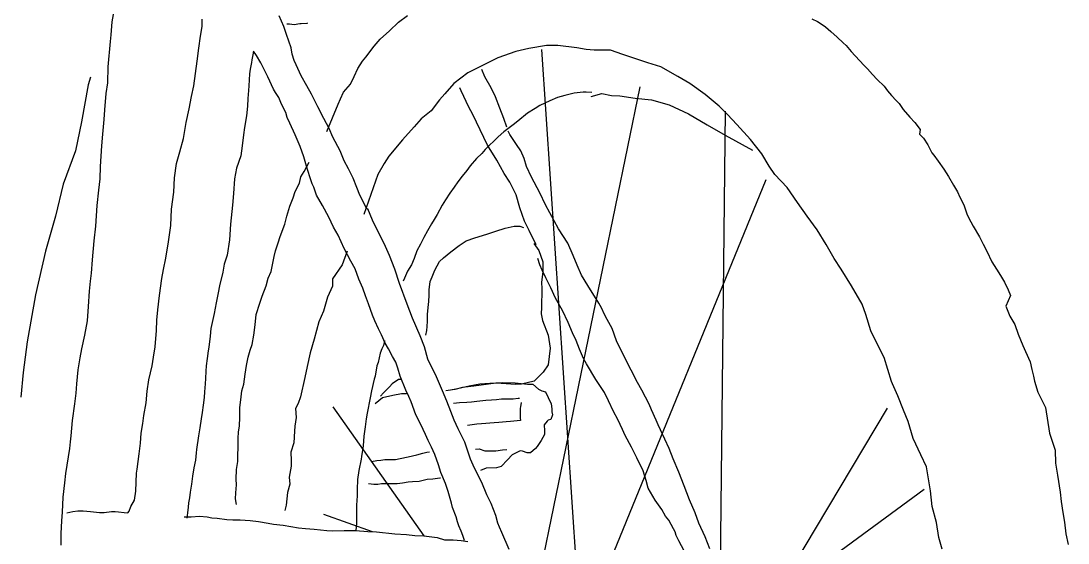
# Model space of a CAD drawing. Header units: millimetres. Extents: x 0 to 35, y -2 to 2.
# Drawn here: x 22.0597 to 22.5241, y 0.3579 to 0.5896 of the extents above; entities that cross this region are included whole.
import ezdxf

# ---------------------------------------------------------------- set-up
doc = ezdxf.new("R2010")
doc.units = ezdxf.units.MM
doc.layers.add('45-Biciklisti', color=7, linetype='Continuous')

# ---------------------------------------------------------------- blocks, each defined once
blk = doc.blocks.new('Cyclist 07 - Perspective view rear')
for p, q in [((0.10015, 0.58914), (0.10134, 0.59571)), ((0.14014, 0.58705), (0.14014, 0.59034)), ((0.17626, 0.58705), (0.17417, 0.59183)), ((0.22716, 0.58899), (0.23119, 0.59198)), ((0.41043, 0.59048), (0.41297, 0.58929)), ((0.0997, 0.58347), (0.10015, 0.58914)), ((0.1394, 0.58287), (0.14014, 0.58705)), ((0.17746, 0.58362), (0.17626, 0.58705)), ((0.1788, 0.5881), (0.17761, 0.5881)), ((0.18089, 0.5878), (0.1788, 0.5881)), ((0.18343, 0.58825), (0.18089, 0.5878)), ((0.18402, 0.58825), (0.18343, 0.58825)), ((0.18656, 0.5884), (0.18402, 0.58825)), ((0.18686, 0.58854), (0.18656, 0.5884)), ((0.2191, 0.58153), (0.22313, 0.58526)), ((0.22313, 0.58526), (0.22716, 0.58899)), ((0.41297, 0.58929), (0.41461, 0.58825)), ((0.41461, 0.58825), (0.41655, 0.5869)), ((0.41655, 0.5869), (0.41894, 0.58496)), ((0.0994, 0.58049), (0.0997, 0.58347)), ((0.13865, 0.5775), (0.1394, 0.58287)), ((0.17955, 0.57765), (0.17746, 0.58362)), ((0.21641, 0.5784), (0.2191, 0.58153)), ((0.41894, 0.58496), (0.42178, 0.58243)), ((0.42178, 0.58243), (0.42446, 0.57989)), ((0.09835, 0.56929), (0.0994, 0.58049)), ((0.13791, 0.57168), (0.13865, 0.5775)), ((0.16283, 0.57616), (0.16253, 0.57452)), ((0.16417, 0.57422), (0.16283, 0.57616)), ((0.17999, 0.57481), (0.17955, 0.57765)), ((0.21268, 0.57347), (0.21641, 0.5784)), ((0.27924, 0.57601), (0.27118, 0.57317)), ((0.28491, 0.57735), (0.27924, 0.57601)), ((0.29282, 0.57869), (0.28491, 0.57735)), ((0.30747, 0.32823), (0.29075, 0.57686)), ((0.2979, 0.57869), (0.29282, 0.57869)), ((0.30626, 0.57765), (0.2979, 0.57869)), ((0.31044, 0.5769), (0.30626, 0.57765)), ((0.31402, 0.5766), (0.31044, 0.5769)), ((0.32118, 0.5766), (0.31402, 0.5766)), ((0.3267, 0.57466), (0.32118, 0.5766)), ((0.42446, 0.57989), (0.4258, 0.57869)), ((0.4258, 0.57869), (0.42789, 0.57601)), ((0.42789, 0.57601), (0.43163, 0.57198)), ((0.13716, 0.56631), (0.13791, 0.57168)), ((0.16208, 0.57228), (0.16193, 0.57108)), ((0.16253, 0.57452), (0.16208, 0.57228)), ((0.16611, 0.57093), (0.16417, 0.57422)), ((0.18089, 0.57198), (0.17999, 0.57481)), ((0.18178, 0.57004), (0.18089, 0.57198)), ((0.2091, 0.56855), (0.21119, 0.57168)), ((0.21119, 0.57168), (0.21268, 0.57347)), ((0.27118, 0.57317), (0.26417, 0.56959)), ((0.33775, 0.57093), (0.3267, 0.57466)), ((0.43163, 0.57198), (0.43371, 0.56974)), ((0.09821, 0.56213), (0.09835, 0.56929)), ((0.16134, 0.56825), (0.16104, 0.56616)), ((0.16193, 0.57108), (0.16134, 0.56825)), ((0.16746, 0.5684), (0.16611, 0.57093)), ((0.16925, 0.56481), (0.16746, 0.5684)), ((0.18402, 0.56526), (0.18178, 0.57004)), ((0.20745, 0.56496), (0.2091, 0.56855)), ((0.26417, 0.56959), (0.2579, 0.56661)), ((0.26551, 0.56481), (0.26417, 0.5681)), ((0.34357, 0.56929), (0.33775, 0.57093)), ((0.35103, 0.56496), (0.34357, 0.56929)), ((0.43371, 0.56974), (0.43521, 0.5684)), ((0.43521, 0.5684), (0.43745, 0.56586)), ((0.09059, 0.56467), (0.08955, 0.56123)), ((0.09746, 0.55735), (0.09821, 0.56213)), ((0.13641, 0.56078), (0.13716, 0.56631)), ((0.16104, 0.56616), (0.16074, 0.56078)), ((0.17178, 0.55929), (0.16925, 0.56481)), ((0.18656, 0.56078), (0.18402, 0.56526)), ((0.20581, 0.56153), (0.20745, 0.56496)), ((0.2579, 0.56661), (0.25178, 0.56183)), ((0.2682, 0.55989), (0.26551, 0.56481)), ((0.3564, 0.56183), (0.35103, 0.56496)), ((0.43745, 0.56586), (0.43954, 0.56362)), ((0.43954, 0.56362), (0.44252, 0.56064)), ((0.08955, 0.56123), (0.08656, 0.54482)), ((0.09686, 0.55019), (0.09746, 0.55735)), ((0.13537, 0.55601), (0.13641, 0.56078)), ((0.16059, 0.5587), (0.16029, 0.55511)), ((0.16074, 0.56078), (0.16059, 0.5587)), ((0.17268, 0.5578), (0.17178, 0.55929)), ((0.17402, 0.55556), (0.17268, 0.5578)), ((0.18865, 0.55705), (0.18656, 0.56078)), ((0.20148, 0.55496), (0.20283, 0.55795)), ((0.20283, 0.55795), (0.20581, 0.56153)), ((0.25178, 0.56183), (0.24775, 0.5572)), ((0.25492, 0.55855), (0.25432, 0.55989)), ((0.25835, 0.55138), (0.25492, 0.55855)), ((0.27014, 0.55586), (0.2682, 0.55989)), ((0.2891, 0.34025), (0.33438, 0.56041)), ((0.30506, 0.5575), (0.30088, 0.55646)), ((0.30909, 0.55795), (0.30506, 0.5575)), ((0.31044, 0.55795), (0.30909, 0.55795)), ((0.31297, 0.5578), (0.31044, 0.55795)), ((0.31267, 0.55601), (0.3173, 0.55735)), ((0.3173, 0.55735), (0.32163, 0.55646)), ((0.36312, 0.5569), (0.3564, 0.56183)), ((0.44252, 0.56064), (0.44401, 0.55855)), ((0.44401, 0.55855), (0.4458, 0.55646)), ((0.13432, 0.55064), (0.13537, 0.55601)), ((0.16029, 0.55511), (0.16014, 0.55183)), ((0.17492, 0.55332), (0.17402, 0.55556)), ((0.17596, 0.55123), (0.17492, 0.55332)), ((0.19134, 0.55153), (0.18865, 0.55705)), ((0.20044, 0.55258), (0.20148, 0.55496)), ((0.24536, 0.55452), (0.24163, 0.54974)), ((0.24775, 0.5572), (0.24536, 0.55452)), ((0.27208, 0.55093), (0.27014, 0.55586)), ((0.29432, 0.55407), (0.28984, 0.55213)), ((0.29775, 0.55556), (0.29432, 0.55407)), ((0.30088, 0.55646), (0.29775, 0.55556)), ((0.32163, 0.55646), (0.32536, 0.55631)), ((0.32536, 0.55631), (0.33208, 0.55526)), ((0.33208, 0.55526), (0.33939, 0.55452)), ((0.33939, 0.55452), (0.34715, 0.55243)), ((0.36939, 0.55183), (0.36312, 0.5569)), ((0.4458, 0.55646), (0.44789, 0.55422)), ((0.44789, 0.55422), (0.44924, 0.55302)), ((0.44924, 0.55302), (0.45103, 0.55034)), ((0.09656, 0.54586), (0.09686, 0.55019)), ((0.13298, 0.54452), (0.13432, 0.55064)), ((0.16014, 0.55183), (0.1597, 0.5475)), ((0.17716, 0.54899), (0.17596, 0.55123)), ((0.17775, 0.54676), (0.17716, 0.54899)), ((0.19402, 0.54631), (0.19134, 0.55153)), ((0.19544, 0.54052), (0.20044, 0.55258)), ((0.24163, 0.54974), (0.23716, 0.54616)), ((0.26014, 0.5481), (0.25835, 0.55138)), ((0.26671, 0.53452), (0.26014, 0.5481)), ((0.27387, 0.54631), (0.27208, 0.55093)), ((0.28432, 0.5487), (0.28014, 0.54511)), ((0.28775, 0.55078), (0.28432, 0.5487)), ((0.28984, 0.55213), (0.28775, 0.55078)), ((0.34715, 0.55243), (0.35581, 0.5484)), ((0.35581, 0.5484), (0.36402, 0.54347)), ((0.37312, 0.5481), (0.36939, 0.55183)), ((0.36975, 0.32112), (0.37218, 0.54954)), ((0.3773, 0.54362), (0.37312, 0.5481)), ((0.45103, 0.55034), (0.45401, 0.5469)), ((0.08656, 0.54482), (0.08388, 0.53198)), ((0.09597, 0.53929), (0.09656, 0.54586)), ((0.13179, 0.53735), (0.13298, 0.54452)), ((0.1597, 0.5475), (0.1588, 0.54228)), ((0.17895, 0.54422), (0.17775, 0.54676)), ((0.18134, 0.53899), (0.17895, 0.54422)), ((0.19641, 0.54183), (0.19402, 0.54631)), ((0.23716, 0.54616), (0.23417, 0.54258)), ((0.27521, 0.54243), (0.27387, 0.54631)), ((0.27805, 0.54347), (0.27387, 0.54034)), ((0.28014, 0.54511), (0.27805, 0.54347)), ((0.36402, 0.54347), (0.37208, 0.53885)), ((0.38327, 0.5369), (0.3773, 0.54362)), ((0.45401, 0.5469), (0.45625, 0.54452)), ((0.45625, 0.54452), (0.45849, 0.54138)), ((0.09552, 0.53422), (0.09597, 0.53929)), ((0.15835, 0.53899), (0.15776, 0.53422)), ((0.1588, 0.54228), (0.15835, 0.53899)), ((0.18358, 0.53392), (0.18134, 0.53899)), ((0.19805, 0.53795), (0.19641, 0.54183)), ((0.23417, 0.54258), (0.22895, 0.53676)), ((0.27387, 0.54034), (0.27133, 0.5381)), ((0.27656, 0.53914), (0.27581, 0.54064)), ((0.27954, 0.53482), (0.27656, 0.53914)), ((0.37208, 0.53885), (0.38416, 0.53228)), ((0.45849, 0.54138), (0.45819, 0.53929)), ((0.45819, 0.53929), (0.45998, 0.5375)), ((0.09492, 0.52496), (0.09552, 0.53422)), ((0.13014, 0.53153), (0.13179, 0.53735)), ((0.15776, 0.53422), (0.15716, 0.52974)), ((0.20134, 0.53198), (0.19805, 0.53795)), ((0.22895, 0.53676), (0.22283, 0.52959)), ((0.27133, 0.5381), (0.26566, 0.53258)), ((0.27074, 0.5278), (0.26671, 0.53452)), ((0.28148, 0.53198), (0.27954, 0.53482)), ((0.38834, 0.53064), (0.38327, 0.5369)), ((0.45998, 0.5375), (0.46192, 0.53467)), ((0.46192, 0.53467), (0.46371, 0.53108)), ((0.08388, 0.53198), (0.0785, 0.5172)), ((0.12865, 0.52631), (0.13014, 0.53153)), ((0.15716, 0.52974), (0.15537, 0.52422)), ((0.18522, 0.52929), (0.18358, 0.53392)), ((0.20313, 0.5275), (0.20134, 0.53198)), ((0.22283, 0.52959), (0.22074, 0.52631)), ((0.26417, 0.53079), (0.26178, 0.52855)), ((0.26566, 0.53258), (0.26417, 0.53079)), ((0.28297, 0.52855), (0.28148, 0.53198)), ((0.39163, 0.52511), (0.38834, 0.53064)), ((0.46371, 0.53108), (0.46461, 0.53004)), ((0.46461, 0.53004), (0.46655, 0.52735)), ((0.09477, 0.51959), (0.09492, 0.52496)), ((0.12776, 0.51989), (0.12865, 0.52631)), ((0.18641, 0.52511), (0.18522, 0.52929)), ((0.18537, 0.52273), (0.18759, 0.52693)), ((0.1879, 0.52034), (0.18641, 0.52511)), ((0.20492, 0.52392), (0.20313, 0.5275)), ((0.22074, 0.52631), (0.21805, 0.52138)), ((0.25895, 0.52526), (0.25745, 0.52317)), ((0.26178, 0.52855), (0.25895, 0.52526)), ((0.27402, 0.52183), (0.27074, 0.5278)), ((0.28387, 0.52496), (0.28297, 0.52855)), ((0.28611, 0.52019), (0.28387, 0.52496)), ((0.39416, 0.52138), (0.39163, 0.52511)), ((0.46655, 0.52735), (0.46909, 0.52377)), ((0.15537, 0.52422), (0.15447, 0.51959)), ((0.18328, 0.51765), (0.18387, 0.52034)), ((0.18387, 0.52034), (0.18537, 0.52273)), ((0.1888, 0.51735), (0.1879, 0.52034)), ((0.20701, 0.51974), (0.20492, 0.52392)), ((0.21805, 0.52138), (0.21175, 0.50375)), ((0.25536, 0.52064), (0.25342, 0.51825)), ((0.25745, 0.52317), (0.25536, 0.52064)), ((0.27656, 0.5181), (0.27402, 0.52183)), ((0.28984, 0.51332), (0.28611, 0.52019)), ((0.39954, 0.51571), (0.39416, 0.52138)), ((0.46909, 0.52377), (0.47118, 0.52049)), ((0.47118, 0.52049), (0.47341, 0.51676)), ((0.0785, 0.5172), (0.07507, 0.50288)), ((0.09418, 0.51452), (0.09477, 0.51959)), ((0.12746, 0.51362), (0.12776, 0.51989)), ((0.15447, 0.51959), (0.15402, 0.51303)), ((0.18134, 0.51392), (0.18328, 0.51765)), ((0.18955, 0.51586), (0.1888, 0.51735)), ((0.19074, 0.51228), (0.18955, 0.51586)), ((0.18955, 0.51586), (0.18955, 0.51586)), ((0.20865, 0.51571), (0.20701, 0.51974)), ((0.20999, 0.51228), (0.20865, 0.51571)), ((0.25193, 0.51586), (0.24999, 0.51317)), ((0.25342, 0.51825), (0.25193, 0.51586)), ((0.27939, 0.51243), (0.27656, 0.5181)), ((0.31067, 0.32434), (0.39025, 0.51926)), ((0.40416, 0.509), (0.39954, 0.51571)), ((0.47341, 0.51676), (0.47506, 0.51377)), ((0.09358, 0.50765), (0.09418, 0.51452)), ((0.12641, 0.50601), (0.12746, 0.51362)), ((0.15402, 0.51303), (0.15358, 0.5078)), ((0.17895, 0.50735), (0.18044, 0.51108)), ((0.18044, 0.51108), (0.18134, 0.51392)), ((0.19343, 0.50765), (0.19074, 0.51228)), ((0.21163, 0.50914), (0.20999, 0.51228)), ((0.24999, 0.51317), (0.24805, 0.51019)), ((0.28103, 0.50661), (0.27939, 0.51243)), ((0.29238, 0.50795), (0.28984, 0.51332)), ((0.47506, 0.51377), (0.4761, 0.51138)), ((0.4761, 0.51138), (0.47789, 0.50795)), ((0.09298, 0.49855), (0.09358, 0.50765)), ((0.15358, 0.5078), (0.15268, 0.49944)), ((0.17761, 0.50288), (0.17895, 0.50735)), ((0.19626, 0.50258), (0.19343, 0.50765)), ((0.21313, 0.50601), (0.21163, 0.50914)), ((0.24656, 0.5078), (0.24432, 0.50362)), ((0.24805, 0.51019), (0.24656, 0.5078)), ((0.28312, 0.50079), (0.28103, 0.50661)), ((0.29432, 0.50437), (0.29238, 0.50795)), ((0.40849, 0.50288), (0.40416, 0.509)), ((0.47789, 0.50795), (0.47938, 0.50347)), ((0.07507, 0.50288), (0.07059, 0.48735)), ((0.12611, 0.49885), (0.12641, 0.50601)), ((0.17671, 0.49944), (0.17761, 0.50288)), ((0.19835, 0.4981), (0.19626, 0.50258)), ((0.21357, 0.50616), (0.21313, 0.50601)), ((0.21566, 0.50123), (0.21357, 0.50616)), ((0.24432, 0.50362), (0.24298, 0.50153)), ((0.2982, 0.49735), (0.29432, 0.50437)), ((0.41282, 0.49691), (0.40849, 0.50288)), ((0.47938, 0.50347), (0.48103, 0.50049)), ((0.09224, 0.49198), (0.09298, 0.49855)), ((0.12522, 0.49153), (0.12611, 0.49885)), ((0.15268, 0.49944), (0.15223, 0.49243)), ((0.17462, 0.49392), (0.17671, 0.49944)), ((0.20044, 0.49452), (0.19835, 0.4981)), ((0.21805, 0.49631), (0.21566, 0.50123)), ((0.24178, 0.49959), (0.23999, 0.49646)), ((0.24298, 0.50153), (0.24178, 0.49959)), ((0.27029, 0.49631), (0.27447, 0.49765)), ((0.27447, 0.49765), (0.2785, 0.49855)), ((0.2785, 0.49855), (0.28103, 0.49855)), ((0.28103, 0.49855), (0.28268, 0.49795)), ((0.28506, 0.49661), (0.28312, 0.50079)), ((0.30223, 0.49094), (0.2982, 0.49735)), ((0.48103, 0.50049), (0.48207, 0.49855)), ((0.48207, 0.49855), (0.48491, 0.49377)), ((0.15223, 0.49243), (0.15119, 0.48571)), ((0.17372, 0.49109), (0.17462, 0.49392)), ((0.20313, 0.48855), (0.20044, 0.49452)), ((0.22074, 0.49079), (0.21805, 0.49631)), ((0.23835, 0.49347), (0.23686, 0.49049)), ((0.23999, 0.49646), (0.23835, 0.49347)), ((0.25715, 0.49198), (0.26103, 0.49332)), ((0.26103, 0.49332), (0.26641, 0.49497)), ((0.26641, 0.49497), (0.27029, 0.49631)), ((0.2882, 0.49019), (0.28506, 0.49661)), ((0.41685, 0.49034), (0.41282, 0.49691)), ((0.48491, 0.49377), (0.48655, 0.49049)), ((0.09149, 0.48362), (0.09224, 0.49198)), ((0.12403, 0.48437), (0.12522, 0.49153)), ((0.17268, 0.4875), (0.17372, 0.49109)), ((0.20596, 0.48303), (0.20313, 0.48855)), ((0.22313, 0.48556), (0.22074, 0.49079)), ((0.23686, 0.49049), (0.23536, 0.4875)), ((0.25044, 0.48706), (0.25402, 0.48989)), ((0.25402, 0.48989), (0.25715, 0.49198)), ((0.28715, 0.49079), (0.28939, 0.48765)), ((0.30462, 0.48556), (0.30223, 0.49094)), ((0.42043, 0.48422), (0.41685, 0.49034)), ((0.48655, 0.49049), (0.48819, 0.48735)), ((0.07059, 0.48735), (0.06612, 0.4681)), ((0.09104, 0.47765), (0.09149, 0.48362)), ((0.12298, 0.4793), (0.12403, 0.48437)), ((0.15119, 0.48571), (0.14985, 0.48168)), ((0.17134, 0.48138), (0.17208, 0.48512)), ((0.17208, 0.48512), (0.17268, 0.4875)), ((0.20436, 0.48745), (0.20223, 0.48138)), ((0.22551, 0.47944), (0.22313, 0.48556)), ((0.23417, 0.48422), (0.23298, 0.48138)), ((0.23536, 0.4875), (0.23417, 0.48422)), ((0.24536, 0.48288), (0.24715, 0.48452)), ((0.24715, 0.48452), (0.25044, 0.48706)), ((0.28984, 0.48138), (0.28894, 0.48422)), ((0.28939, 0.48765), (0.29118, 0.48273)), ((0.30641, 0.48124), (0.30462, 0.48556)), ((0.42357, 0.47944), (0.42043, 0.48422)), ((0.48819, 0.48735), (0.49028, 0.48273)), ((0.12223, 0.47527), (0.12298, 0.4793)), ((0.14985, 0.48168), (0.14925, 0.4781)), ((0.1694, 0.47541), (0.17074, 0.4784)), ((0.17074, 0.4784), (0.17134, 0.48138)), ((0.20223, 0.48138), (0.1979, 0.47512)), ((0.2079, 0.47959), (0.20596, 0.48303)), ((0.20954, 0.47497), (0.2079, 0.47959)), ((0.2276, 0.47303), (0.22551, 0.47944)), ((0.23119, 0.47855), (0.22984, 0.47541)), ((0.23298, 0.48138), (0.23119, 0.47855)), ((0.24208, 0.47601), (0.24327, 0.479)), ((0.24327, 0.479), (0.24536, 0.48288)), ((0.29088, 0.479), (0.28984, 0.48138)), ((0.29253, 0.47556), (0.29088, 0.479)), ((0.29118, 0.48273), (0.29118, 0.47825)), ((0.30835, 0.47676), (0.30641, 0.48124)), ((0.42804, 0.47198), (0.42357, 0.47944)), ((0.49028, 0.48273), (0.49237, 0.47944)), ((0.49237, 0.47944), (0.49416, 0.47661)), ((0.09015, 0.46974), (0.09059, 0.47407)), ((0.09059, 0.47407), (0.09104, 0.47765)), ((0.12119, 0.4678), (0.12223, 0.47527)), ((0.14925, 0.4781), (0.14776, 0.47198)), ((0.1685, 0.47198), (0.1694, 0.47541)), ((0.1979, 0.47512), (0.1979, 0.47183)), ((0.21134, 0.47094), (0.20954, 0.47497)), ((0.22984, 0.47541), (0.22925, 0.47407)), ((0.24074, 0.47019), (0.24118, 0.47392)), ((0.24118, 0.47392), (0.24208, 0.47601)), ((0.29118, 0.47825), (0.29059, 0.47362)), ((0.29476, 0.47109), (0.29253, 0.47556)), ((0.31118, 0.47213), (0.30835, 0.47676)), ((0.49416, 0.47661), (0.49595, 0.47362)), ((0.0897, 0.46288), (0.09015, 0.46974)), ((0.14776, 0.47198), (0.14716, 0.469)), ((0.16671, 0.4675), (0.1685, 0.47198)), ((0.1979, 0.47183), (0.19566, 0.46706)), ((0.21253, 0.46765), (0.21134, 0.47094)), ((0.23104, 0.46392), (0.2276, 0.47303)), ((0.24074, 0.46795), (0.24074, 0.47019)), ((0.29059, 0.47362), (0.29074, 0.47064)), ((0.29074, 0.47064), (0.29059, 0.46243)), ((0.29685, 0.46661), (0.29476, 0.47109)), ((0.31596, 0.46437), (0.31118, 0.47213)), ((0.43282, 0.46392), (0.42804, 0.47198)), ((0.49595, 0.47362), (0.49759, 0.47019)), ((0.49759, 0.47019), (0.49864, 0.4678)), ((0.06612, 0.4681), (0.06239, 0.44721)), ((0.12044, 0.46139), (0.12119, 0.4678)), ((0.14626, 0.46452), (0.14537, 0.45974)), ((0.14716, 0.469), (0.14626, 0.46452)), ((0.16567, 0.46437), (0.16671, 0.4675)), ((0.19566, 0.46706), (0.19387, 0.46079)), ((0.21387, 0.46407), (0.21253, 0.46765)), ((0.24029, 0.46243), (0.24059, 0.46512)), ((0.24059, 0.46512), (0.24074, 0.46795)), ((0.29984, 0.46109), (0.29685, 0.46661)), ((0.49864, 0.4678), (0.49654, 0.46303)), ((0.08925, 0.45646), (0.0897, 0.46288)), ((0.12, 0.45676), (0.12044, 0.46139)), ((0.16402, 0.4593), (0.16567, 0.46437)), ((0.19387, 0.46079), (0.19178, 0.45601)), ((0.21566, 0.459), (0.21387, 0.46407)), ((0.23342, 0.45765), (0.23104, 0.46392)), ((0.23999, 0.4593), (0.24029, 0.46243)), ((0.29059, 0.46243), (0.29044, 0.45959)), ((0.30238, 0.45571), (0.29984, 0.46109)), ((0.31715, 0.46228), (0.31596, 0.46437)), ((0.3185, 0.4593), (0.31715, 0.46228)), ((0.43446, 0.4593), (0.43282, 0.46392)), ((0.49654, 0.46303), (0.49833, 0.45855)), ((0.08806, 0.45019), (0.08925, 0.45646)), ((0.11985, 0.45228), (0.12, 0.45676)), ((0.14537, 0.45974), (0.14388, 0.45303)), ((0.16358, 0.45467), (0.16402, 0.4593)), ((0.19178, 0.45601), (0.18969, 0.4484)), ((0.21671, 0.45646), (0.21566, 0.459)), ((0.21835, 0.45288), (0.21671, 0.45646)), ((0.23671, 0.44989), (0.23342, 0.45765)), ((0.23984, 0.45392), (0.23999, 0.45631)), ((0.23999, 0.45631), (0.23999, 0.4593)), ((0.29044, 0.45959), (0.29103, 0.45661)), ((0.29103, 0.45661), (0.29357, 0.45019)), ((0.30432, 0.45124), (0.30238, 0.45571)), ((0.31969, 0.45706), (0.3185, 0.4593)), ((0.32193, 0.45303), (0.31969, 0.45706)), ((0.4367, 0.45213), (0.43446, 0.4593)), ((0.49833, 0.45855), (0.50057, 0.45482)), ((0.11925, 0.44497), (0.11985, 0.45228)), ((0.14388, 0.45303), (0.14358, 0.44974)), ((0.16298, 0.45019), (0.16358, 0.45467)), ((0.21969, 0.45034), (0.21835, 0.45288)), ((0.23924, 0.45019), (0.23969, 0.45228)), ((0.23969, 0.45228), (0.23984, 0.45392)), ((0.30596, 0.4478), (0.30432, 0.45124)), ((0.32387, 0.44765), (0.32193, 0.45303)), ((0.44118, 0.44273), (0.4367, 0.45213)), ((0.50057, 0.45482), (0.50206, 0.45064)), ((0.50206, 0.45064), (0.50415, 0.44557)), ((0.06239, 0.44721), (0.06074, 0.43363)), ((0.08671, 0.44407), (0.08806, 0.45019)), ((0.14358, 0.44974), (0.14298, 0.44482)), ((0.16134, 0.44348), (0.16223, 0.44601)), ((0.16223, 0.44601), (0.16298, 0.45019)), ((0.18969, 0.4484), (0.18805, 0.44228)), ((0.22119, 0.44661), (0.21969, 0.45034)), ((0.22089, 0.44751), (0.22044, 0.44557)), ((0.22089, 0.4478), (0.22089, 0.44751)), ((0.22268, 0.44407), (0.22119, 0.44661)), ((0.23865, 0.44497), (0.23671, 0.44989)), ((0.29357, 0.45019), (0.29447, 0.44437)), ((0.30745, 0.44392), (0.30596, 0.4478)), ((0.3276, 0.44004), (0.32387, 0.44765)), ((0.08597, 0.44004), (0.08671, 0.44407)), ((0.1185, 0.44034), (0.11925, 0.44497)), ((0.14268, 0.44318), (0.14223, 0.43974)), ((0.14298, 0.44482), (0.14268, 0.44318)), ((0.16044, 0.44034), (0.16134, 0.44348)), ((0.18805, 0.44228), (0.18671, 0.43631)), ((0.2191, 0.44213), (0.2182, 0.43795)), ((0.21984, 0.44407), (0.2191, 0.44213)), ((0.22044, 0.44557), (0.21984, 0.44407)), ((0.22447, 0.44064), (0.22268, 0.44407)), ((0.24014, 0.43945), (0.23865, 0.44497)), ((0.29447, 0.44437), (0.29357, 0.43691)), ((0.30924, 0.43974), (0.30745, 0.44392)), ((0.44252, 0.44019), (0.44118, 0.44273)), ((0.50415, 0.44557), (0.50534, 0.44288)), ((0.50534, 0.44288), (0.50728, 0.43825)), ((0.08507, 0.43482), (0.08597, 0.44004)), ((0.11791, 0.43646), (0.1185, 0.44034)), ((0.14223, 0.43974), (0.14179, 0.43646)), ((0.1591, 0.43288), (0.1597, 0.43661)), ((0.1597, 0.43661), (0.16044, 0.44034)), ((0.2182, 0.43795), (0.2176, 0.43646)), ((0.22596, 0.4381), (0.22447, 0.44064)), ((0.22686, 0.43557), (0.22596, 0.4381)), ((0.24402, 0.43168), (0.24014, 0.43945)), ((0.29357, 0.43691), (0.29133, 0.43377)), ((0.31059, 0.43736), (0.30924, 0.43974)), ((0.31476, 0.43049), (0.31059, 0.43736)), ((0.33312, 0.42915), (0.3276, 0.44004)), ((0.4458, 0.4296), (0.44252, 0.44019)), ((0.50728, 0.43825), (0.50803, 0.43497)), ((0.06074, 0.43363), (0.0597, 0.42258)), ((0.08447, 0.42855), (0.08507, 0.43482)), ((0.11641, 0.43034), (0.11791, 0.43646)), ((0.14164, 0.43422), (0.14149, 0.43094)), ((0.14179, 0.43646), (0.14164, 0.43422)), ((0.1585, 0.4284), (0.1591, 0.43288)), ((0.18671, 0.43631), (0.18566, 0.43139)), ((0.21686, 0.43198), (0.21641, 0.43064)), ((0.2176, 0.43646), (0.21686, 0.43198)), ((0.2279, 0.43198), (0.22686, 0.43557)), ((0.23044, 0.42572), (0.2279, 0.43198)), ((0.29029, 0.43273), (0.2873, 0.42974)), ((0.29133, 0.43377), (0.29029, 0.43273)), ((0.50803, 0.43497), (0.50878, 0.43198)), ((0.50878, 0.43198), (0.50922, 0.42974)), ((0.08418, 0.42437), (0.08447, 0.42855)), ((0.11567, 0.42527), (0.11641, 0.43034)), ((0.14134, 0.42855), (0.14119, 0.42497)), ((0.14149, 0.43094), (0.14134, 0.42855)), ((0.15761, 0.42542), (0.1585, 0.4284)), ((0.18566, 0.43139), (0.18372, 0.42273)), ((0.21641, 0.43064), (0.21522, 0.42542)), ((0.22432, 0.42855), (0.22313, 0.42721)), ((0.22716, 0.43049), (0.22432, 0.42855)), ((0.22865, 0.43049), (0.22716, 0.43049)), ((0.24671, 0.42542), (0.24402, 0.43168)), ((0.25327, 0.42646), (0.2585, 0.42766)), ((0.26059, 0.42751), (0.25551, 0.42691)), ((0.2585, 0.42766), (0.26327, 0.42855)), ((0.27029, 0.42885), (0.26059, 0.42751)), ((0.26327, 0.42855), (0.26775, 0.42885)), ((0.26775, 0.42885), (0.27327, 0.42915)), ((0.27491, 0.42855), (0.27029, 0.42885)), ((0.27327, 0.42915), (0.27894, 0.429)), ((0.27909, 0.42825), (0.27491, 0.42855)), ((0.27894, 0.429), (0.28432, 0.4284)), ((0.28178, 0.4284), (0.27909, 0.42825)), ((0.2873, 0.42974), (0.28178, 0.4284)), ((0.28432, 0.4284), (0.28671, 0.4284)), ((0.28671, 0.4284), (0.28924, 0.42616)), ((0.3185, 0.42467), (0.31476, 0.43049)), ((0.33506, 0.42572), (0.33312, 0.42915)), ((0.44625, 0.42855), (0.4458, 0.4296)), ((0.44864, 0.42318), (0.44625, 0.42855)), ((0.50922, 0.42974), (0.51072, 0.42482)), ((0.08358, 0.4196), (0.08418, 0.42437)), ((0.11522, 0.42004), (0.11567, 0.42527)), ((0.14119, 0.42497), (0.14104, 0.42243)), ((0.15701, 0.41915), (0.15731, 0.42273)), ((0.15731, 0.42273), (0.15761, 0.42542)), ((0.18372, 0.42273), (0.18268, 0.41989)), ((0.21522, 0.42542), (0.21462, 0.42228)), ((0.22044, 0.42452), (0.21925, 0.42303)), ((0.22014, 0.42243), (0.22462, 0.42348)), ((0.22313, 0.42721), (0.22044, 0.42452)), ((0.22462, 0.42348), (0.2285, 0.42422)), ((0.2285, 0.42422), (0.23074, 0.42422)), ((0.23178, 0.42288), (0.23044, 0.42572)), ((0.23283, 0.42049), (0.23178, 0.42288)), ((0.24865, 0.42079), (0.24671, 0.42542)), ((0.25208, 0.42601), (0.2482, 0.42542)), ((0.25029, 0.42586), (0.25327, 0.42646)), ((0.25551, 0.42691), (0.25208, 0.42601)), ((0.28924, 0.42616), (0.29074, 0.42542)), ((0.29074, 0.42542), (0.29238, 0.42497)), ((0.29238, 0.42497), (0.29357, 0.42243)), ((0.32029, 0.42094), (0.3185, 0.42467)), ((0.33835, 0.41945), (0.33506, 0.42572)), ((0.45118, 0.41691), (0.44864, 0.42318)), ((0.51072, 0.42482), (0.51415, 0.4181)), ((0.08253, 0.41228), (0.08358, 0.4196)), ((0.11417, 0.41452), (0.11522, 0.42004)), ((0.14059, 0.41915), (0.14014, 0.41586)), ((0.14104, 0.42243), (0.14059, 0.41915)), ((0.15686, 0.4181), (0.15701, 0.41915)), ((0.15686, 0.41378), (0.15686, 0.4181)), ((0.18268, 0.41989), (0.18149, 0.41766)), ((0.19799, 0.41834), (0.23835, 0.36109)), ((0.21462, 0.42228), (0.21328, 0.41557)), ((0.21686, 0.41975), (0.22014, 0.42243)), ((0.23492, 0.41482), (0.23283, 0.42049)), ((0.25044, 0.41631), (0.24865, 0.42079)), ((0.25417, 0.42004), (0.25163, 0.41989)), ((0.25745, 0.42019), (0.25417, 0.42004)), ((0.25954, 0.42034), (0.25745, 0.42019)), ((0.26193, 0.42064), (0.25954, 0.42034)), ((0.26596, 0.42109), (0.26193, 0.42064)), ((0.26835, 0.42124), (0.26596, 0.42109)), ((0.27059, 0.42139), (0.26835, 0.42124)), ((0.27283, 0.42169), (0.27059, 0.42139)), ((0.27477, 0.42169), (0.27283, 0.42169)), ((0.27715, 0.42169), (0.27477, 0.42169)), ((0.27805, 0.42169), (0.27715, 0.42169)), ((0.28029, 0.42198), (0.27805, 0.42169)), ((0.28088, 0.42198), (0.28029, 0.42198)), ((0.28133, 0.4184), (0.28118, 0.4178)), ((0.28163, 0.42019), (0.28133, 0.4184)), ((0.29357, 0.42243), (0.29491, 0.4196)), ((0.29491, 0.4196), (0.29521, 0.41751)), ((0.32253, 0.41631), (0.32029, 0.42094)), ((0.33939, 0.41706), (0.33835, 0.41945)), ((0.51415, 0.4181), (0.51594, 0.40661)), ((0.11373, 0.41094), (0.11417, 0.41452)), ((0.14014, 0.41586), (0.1397, 0.41303)), ((0.15671, 0.40975), (0.15686, 0.41378)), ((0.18178, 0.41363), (0.18119, 0.40975)), ((0.18149, 0.41766), (0.18178, 0.41363)), ((0.21328, 0.41557), (0.21283, 0.41303)), ((0.23626, 0.41198), (0.23492, 0.41482)), ((0.25193, 0.41243), (0.25044, 0.41631)), ((0.28118, 0.4178), (0.28118, 0.41512)), ((0.28118, 0.41512), (0.28118, 0.41363)), ((0.28118, 0.41363), (0.28118, 0.41333)), ((0.29551, 0.41482), (0.29476, 0.41273)), ((0.29521, 0.41751), (0.29521, 0.41616)), ((0.29521, 0.41616), (0.29551, 0.41482)), ((0.32447, 0.41273), (0.32253, 0.41631)), ((0.34148, 0.41243), (0.33939, 0.41706)), ((0.38452, 0.3179), (0.44408, 0.41777)), ((0.45327, 0.41183), (0.45118, 0.41691)), ((0.08194, 0.40542), (0.08253, 0.41228)), ((0.11298, 0.40661), (0.11373, 0.41094)), ((0.1391, 0.409), (0.1385, 0.40542)), ((0.1397, 0.41303), (0.1391, 0.409)), ((0.15626, 0.40721), (0.15671, 0.40975)), ((0.18119, 0.40975), (0.18104, 0.40751)), ((0.21238, 0.40945), (0.21178, 0.40527)), ((0.21283, 0.41303), (0.21238, 0.40945)), ((0.23805, 0.40825), (0.23626, 0.41198)), ((0.25357, 0.40855), (0.25193, 0.41243)), ((0.25984, 0.41034), (0.25775, 0.41004)), ((0.26193, 0.41064), (0.25984, 0.41034)), ((0.26402, 0.41079), (0.26193, 0.41064)), ((0.26954, 0.41124), (0.26402, 0.41079)), ((0.27163, 0.41139), (0.26954, 0.41124)), ((0.27491, 0.41169), (0.27163, 0.41139)), ((0.27686, 0.41183), (0.27491, 0.41169)), ((0.28133, 0.41228), (0.27686, 0.41183)), ((0.28118, 0.41333), (0.28133, 0.41228)), ((0.29312, 0.41198), (0.29178, 0.41034)), ((0.29178, 0.41034), (0.29193, 0.40766)), ((0.29357, 0.41243), (0.29312, 0.41198)), ((0.29476, 0.41273), (0.29357, 0.41243)), ((0.32655, 0.40825), (0.32447, 0.41273)), ((0.34238, 0.41034), (0.34148, 0.41243)), ((0.34536, 0.40392), (0.34238, 0.41034)), ((0.45551, 0.40422), (0.45327, 0.41183)), ((0.08164, 0.40288), (0.08194, 0.40542)), ((0.11268, 0.40228), (0.11298, 0.40661)), ((0.1385, 0.40542), (0.13761, 0.39945)), ((0.15611, 0.40422), (0.15626, 0.40721)), ((0.15611, 0.40019), (0.15611, 0.40422)), ((0.18104, 0.40751), (0.18074, 0.40243)), ((0.21178, 0.40527), (0.21148, 0.40109)), ((0.2391, 0.40601), (0.23805, 0.40825)), ((0.24029, 0.40333), (0.2391, 0.40601)), ((0.25656, 0.40273), (0.25357, 0.40855)), ((0.29193, 0.40601), (0.29044, 0.40333)), ((0.29193, 0.40766), (0.29193, 0.40601)), ((0.32775, 0.40557), (0.32655, 0.40825)), ((0.33044, 0.40049), (0.32775, 0.40557)), ((0.45879, 0.39706), (0.45551, 0.40422)), ((0.51594, 0.40661), (0.51848, 0.39915)), ((0.07955, 0.3887), (0.08134, 0.3999)), ((0.08134, 0.3999), (0.08164, 0.40288)), ((0.11209, 0.39751), (0.11268, 0.40228)), ((0.13761, 0.39945), (0.13746, 0.39795)), ((0.15596, 0.39706), (0.15611, 0.40019)), ((0.18074, 0.40243), (0.1794, 0.39825)), ((0.21148, 0.40109), (0.21074, 0.39631)), ((0.24178, 0.40049), (0.24029, 0.40333)), ((0.24327, 0.39721), (0.24178, 0.40049)), ((0.2573, 0.40049), (0.25656, 0.40273)), ((0.25909, 0.39512), (0.2573, 0.40049)), ((0.26133, 0.3996), (0.26298, 0.39975)), ((0.26298, 0.39975), (0.26551, 0.39885)), ((0.27327, 0.3993), (0.27521, 0.39945)), ((0.2879, 0.3999), (0.28566, 0.39795)), ((0.28865, 0.40079), (0.2879, 0.3999)), ((0.29044, 0.40333), (0.28865, 0.40079)), ((0.33282, 0.39572), (0.33044, 0.40049)), ((0.34715, 0.3999), (0.34536, 0.40392)), ((0.34894, 0.39527), (0.34715, 0.3999)), ((0.11164, 0.39407), (0.11209, 0.39751)), ((0.13746, 0.39795), (0.13716, 0.39467)), ((0.15596, 0.39407), (0.15596, 0.39706)), ((0.1794, 0.39825), (0.17955, 0.39452)), ((0.21059, 0.39512), (0.20954, 0.39004)), ((0.21074, 0.39631), (0.21059, 0.39512)), ((0.21939, 0.39467), (0.22104, 0.39497)), ((0.22104, 0.39497), (0.22581, 0.39497)), ((0.22581, 0.39497), (0.2279, 0.39542)), ((0.2279, 0.39542), (0.23148, 0.39616)), ((0.23148, 0.39616), (0.23536, 0.39706)), ((0.23536, 0.39706), (0.2379, 0.39781)), ((0.2379, 0.39781), (0.23969, 0.39825)), ((0.23969, 0.39825), (0.24089, 0.3984)), ((0.24492, 0.39258), (0.24327, 0.39721)), ((0.26089, 0.39109), (0.25909, 0.39512)), ((0.26551, 0.39885), (0.267, 0.39885)), ((0.267, 0.39885), (0.27029, 0.39885)), ((0.27029, 0.39885), (0.27327, 0.3993)), ((0.27551, 0.39482), (0.27268, 0.39184)), ((0.2776, 0.39706), (0.27551, 0.39482)), ((0.28118, 0.39885), (0.2776, 0.39706)), ((0.28223, 0.3987), (0.28118, 0.39885)), ((0.28417, 0.39795), (0.28223, 0.3987)), ((0.28566, 0.39795), (0.28417, 0.39795)), ((0.33566, 0.3899), (0.33282, 0.39572)), ((0.35148, 0.3893), (0.34894, 0.39527)), ((0.46133, 0.39169), (0.45879, 0.39706)), ((0.51848, 0.39915), (0.51863, 0.39333)), ((0.11089, 0.38885), (0.11119, 0.39064)), ((0.11119, 0.39064), (0.11164, 0.39407)), ((0.13641, 0.39124), (0.13582, 0.38751)), ((0.13716, 0.39467), (0.13641, 0.39124)), ((0.15522, 0.38631), (0.15537, 0.39049)), ((0.15537, 0.39049), (0.15596, 0.39407)), ((0.17955, 0.39198), (0.17865, 0.38706)), ((0.17955, 0.39452), (0.17955, 0.39198)), ((0.21522, 0.39407), (0.2176, 0.39452)), ((0.2176, 0.39452), (0.21939, 0.39467)), ((0.24596, 0.38915), (0.24492, 0.39258)), ((0.26417, 0.38482), (0.26089, 0.39109)), ((0.26611, 0.39109), (0.26357, 0.39004)), ((0.27059, 0.39124), (0.26611, 0.39109)), ((0.27268, 0.39184), (0.27059, 0.39124)), ((0.46312, 0.38109), (0.46133, 0.39169)), ((0.51863, 0.39333), (0.51952, 0.38796)), ((0.0791, 0.38467), (0.07955, 0.3887)), ((0.11059, 0.38094), (0.11089, 0.38885)), ((0.13582, 0.38751), (0.13537, 0.38407)), ((0.15537, 0.38378), (0.15522, 0.38631)), ((0.17865, 0.38706), (0.17895, 0.38407)), ((0.20895, 0.38602), (0.2088, 0.38169)), ((0.20954, 0.39004), (0.20895, 0.38602)), ((0.23984, 0.38602), (0.23626, 0.38527)), ((0.24238, 0.38631), (0.23984, 0.38602)), ((0.24551, 0.38661), (0.24238, 0.38631)), ((0.24581, 0.38661), (0.24551, 0.38661)), ((0.24805, 0.38437), (0.24596, 0.38915)), ((0.337, 0.38572), (0.33566, 0.3899)), ((0.3379, 0.38228), (0.337, 0.38572)), ((0.35387, 0.38333), (0.35148, 0.3893)), ((0.51952, 0.38796), (0.52072, 0.38049)), ((0.0785, 0.37825), (0.0791, 0.38467)), ((0.11, 0.37691), (0.11059, 0.38094)), ((0.13537, 0.38407), (0.13477, 0.38049)), ((0.15507, 0.38019), (0.15537, 0.38378)), ((0.17895, 0.38407), (0.1779, 0.38034)), ((0.2088, 0.38169), (0.2088, 0.37885)), ((0.21626, 0.38393), (0.21387, 0.38422)), ((0.21805, 0.38393), (0.21626, 0.38393)), ((0.21969, 0.38422), (0.21805, 0.38393)), ((0.22268, 0.38422), (0.21969, 0.38422)), ((0.22656, 0.38422), (0.22268, 0.38422)), ((0.22895, 0.38452), (0.22656, 0.38422)), ((0.23148, 0.38497), (0.22895, 0.38452)), ((0.23342, 0.38512), (0.23148, 0.38497)), ((0.23626, 0.38527), (0.23342, 0.38512)), ((0.24924, 0.38079), (0.24805, 0.38437)), ((0.26641, 0.3793), (0.26417, 0.38482)), ((0.34103, 0.37691), (0.3379, 0.38228)), ((0.35626, 0.37706), (0.35387, 0.38333)), ((0.38103, 0.32363), (0.4604, 0.38173)), ((0.46386, 0.37408), (0.46312, 0.38109)), ((0.07806, 0.37154), (0.0785, 0.37825)), ((0.1085, 0.37408), (0.11, 0.37691)), ((0.13447, 0.37796), (0.13402, 0.37572)), ((0.13477, 0.38049), (0.13447, 0.37796)), ((0.15492, 0.37751), (0.15507, 0.38019)), ((0.15537, 0.37497), (0.15492, 0.37751)), ((0.1779, 0.38034), (0.17731, 0.37467)), ((0.2088, 0.37885), (0.2085, 0.37467)), ((0.24984, 0.3787), (0.24924, 0.38079)), ((0.25074, 0.37557), (0.24984, 0.3787)), ((0.2682, 0.37542), (0.26641, 0.3793)), ((0.34402, 0.37273), (0.34103, 0.37691)), ((0.35879, 0.37124), (0.35626, 0.37706)), ((0.52072, 0.38049), (0.52102, 0.37631)), ((0.52102, 0.37631), (0.52176, 0.37139)), ((0.08, 0.37124), (0.08268, 0.37184)), ((0.08268, 0.37184), (0.08492, 0.37213)), ((0.08492, 0.37213), (0.08731, 0.37213)), ((0.08731, 0.37213), (0.09059, 0.37184)), ((0.09059, 0.37184), (0.09447, 0.37139)), ((0.09656, 0.37139), (0.09985, 0.37184)), ((0.09985, 0.37184), (0.10149, 0.37184)), ((0.10149, 0.37184), (0.10298, 0.37169)), ((0.10298, 0.37169), (0.10552, 0.37139)), ((0.10716, 0.37124), (0.10776, 0.37199)), ((0.10776, 0.37199), (0.1085, 0.37408)), ((0.13388, 0.37378), (0.13358, 0.37124)), ((0.13402, 0.37572), (0.13388, 0.37378)), ((0.17731, 0.37467), (0.17671, 0.37228)), ((0.2085, 0.37467), (0.2085, 0.37333)), ((0.2085, 0.37333), (0.2085, 0.3687)), ((0.25118, 0.37363), (0.25074, 0.37557)), ((0.25268, 0.36945), (0.25118, 0.37363)), ((0.27029, 0.37005), (0.2682, 0.37542)), ((0.34566, 0.36975), (0.34402, 0.37273)), ((0.4658, 0.36706), (0.46386, 0.37408)), ((0.07761, 0.36214), (0.07791, 0.36781)), ((0.07791, 0.36781), (0.07806, 0.37154)), ((0.09447, 0.37139), (0.09656, 0.37139)), ((0.10552, 0.37139), (0.10716, 0.37124)), ((0.13208, 0.36945), (0.13328, 0.36945)), ((0.13358, 0.37124), (0.13328, 0.369)), ((0.13328, 0.36945), (0.13522, 0.36945)), ((0.13522, 0.36945), (0.13895, 0.36975)), ((0.13895, 0.36975), (0.14223, 0.36945)), ((0.14223, 0.36945), (0.14432, 0.36915)), ((0.14432, 0.36915), (0.14671, 0.369)), ((0.14671, 0.369), (0.15104, 0.3684)), ((0.15104, 0.3684), (0.15373, 0.36825)), ((0.15373, 0.36825), (0.15701, 0.36825)), ((0.15701, 0.36825), (0.16134, 0.36796)), ((0.16134, 0.36796), (0.16507, 0.36751)), ((0.16507, 0.36751), (0.1694, 0.36676)), ((0.19385, 0.37073), (0.21551, 0.36296)), ((0.2085, 0.3687), (0.2085, 0.36676)), ((0.25327, 0.36736), (0.25268, 0.36945)), ((0.25387, 0.36557), (0.25327, 0.36736)), ((0.27118, 0.36676), (0.27029, 0.37005)), ((0.347, 0.36811), (0.34566, 0.36975)), ((0.34909, 0.36422), (0.347, 0.36811)), ((0.36043, 0.36676), (0.35879, 0.37124)), ((0.46685, 0.36034), (0.4658, 0.36706)), ((0.52176, 0.37139), (0.52251, 0.36721)), ((0.52251, 0.36721), (0.52311, 0.36199)), ((0.1694, 0.36676), (0.17178, 0.36631)), ((0.17178, 0.36631), (0.17596, 0.36587)), ((0.17596, 0.36587), (0.18283, 0.36467)), ((0.18283, 0.36467), (0.18596, 0.36437)), ((0.18596, 0.36437), (0.18969, 0.36408)), ((0.18969, 0.36408), (0.19537, 0.36348)), ((0.19537, 0.36348), (0.1979, 0.36333)), ((0.1979, 0.36333), (0.20313, 0.36348)), ((0.20313, 0.36348), (0.20805, 0.36348)), ((0.20805, 0.36348), (0.21357, 0.36303)), ((0.2085, 0.36676), (0.2082, 0.36348)), ((0.21357, 0.36303), (0.21745, 0.36288)), ((0.21745, 0.36288), (0.22551, 0.36199)), ((0.25492, 0.36318), (0.25387, 0.36557)), ((0.25566, 0.36124), (0.25492, 0.36318)), ((0.27193, 0.36497), (0.27118, 0.36676)), ((0.27297, 0.36258), (0.27193, 0.36497)), ((0.27626, 0.35497), (0.27297, 0.36258)), ((0.34984, 0.36288), (0.34909, 0.36422)), ((0.35029, 0.36124), (0.34984, 0.36288)), ((0.36312, 0.36064), (0.36043, 0.36676)), ((0.07761, 0.35691), (0.07761, 0.36214)), ((0.22551, 0.36199), (0.23074, 0.36169)), ((0.23074, 0.36169), (0.23447, 0.36124)), ((0.23447, 0.36124), (0.23835, 0.36109)), ((0.23835, 0.36109), (0.24432, 0.36034)), ((0.24432, 0.36034), (0.2476, 0.3593)), ((0.2476, 0.3593), (0.25148, 0.3593)), ((0.25148, 0.3593), (0.25492, 0.359)), ((0.25492, 0.359), (0.2579, 0.35855)), ((0.25641, 0.359), (0.25566, 0.36124)), ((0.35148, 0.35885), (0.35029, 0.36124)), ((0.35387, 0.35437), (0.35148, 0.35885)), ((0.36521, 0.35527), (0.36312, 0.36064)), ((0.46834, 0.35512), (0.46685, 0.36034)), ((0.52311, 0.36199), (0.52415, 0.35721))]:
    blk.add_line(p, q)

msp = doc.modelspace()

# ---------------------------------------------------------------- block references
at = {"layer": '45-Biciklisti'}
msp.add_blockref('Cyclist 07 - Perspective view rear', (22, 0), dxfattribs=at)

doc.saveas('drawing.dxf')
